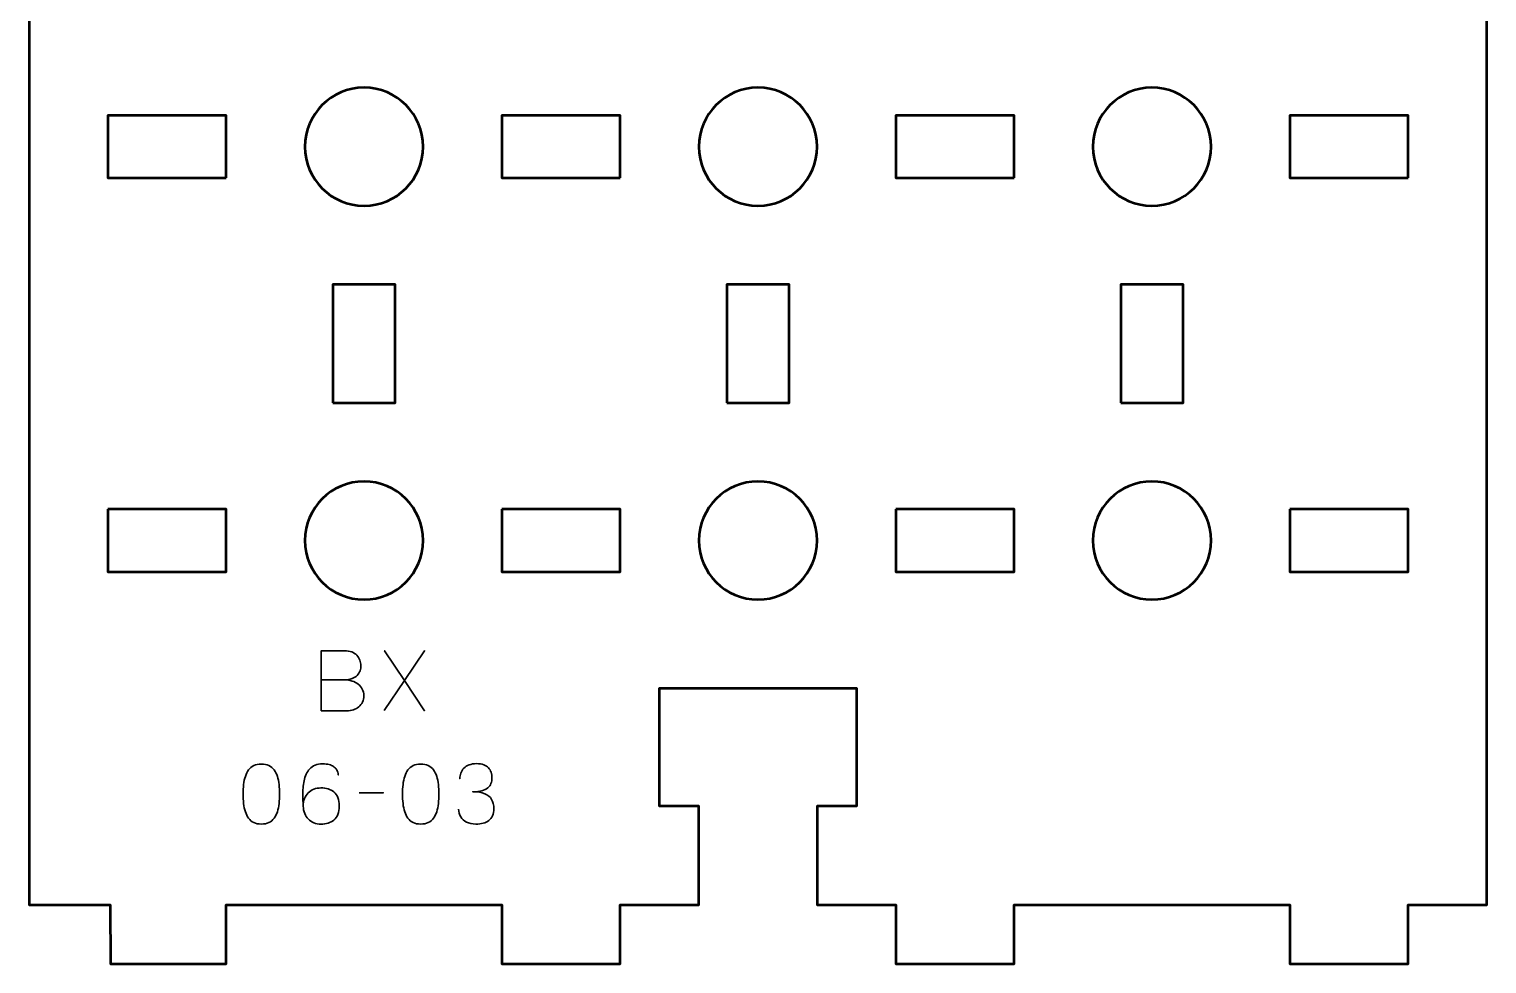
# Model space of a CAD drawing. Header units: centimetres. Extents: x -24.2 to 3.2, y -28.5 to 40.7.
# Drawn here: x -13.2 to -5.8, y -0.15 to 4.6 of the extents above; entities that cross this region are included whole.
import ezdxf

# ---------------------------------------------------------------- set-up
doc = ezdxf.new("R2010")
doc.units = ezdxf.units.CM
doc.header["$MEASUREMENT"] = 0
doc.layers.add('Layer 1', color=7, linetype='Continuous')

msp = doc.modelspace()

# ---------------------------------------------------------------- linework, layer by layer
at = {"layer": 'Layer 1', "color": 250, "lineweight": 53}
for points, knots in [([(-6.20006, 0.14999), (-6.20006, 0.14999), (-6.20006, 0.15), (-6.20006, 0.15), (-6.20006, 0.15), (-6.20006, 0.15), (-6.20006, -0.15), (-6.20006, -0.15), (-6.20006, -0.15), (-6.20006, -0.15), (-6.80006, -0.15), (-6.80006, -0.15), (-6.80006, -0.15), (-6.80006, -0.15), (-6.80006, 0.15), (-6.80006, 0.15), (-6.80006, 0.15), (-6.80006, 0.15), (-8.20006, 0.15), (-8.20006, 0.15), (-8.20006, 0.15), (-8.20006, 0.15), (-8.20006, -0.15), (-8.20006, -0.15), (-8.20006, -0.15), (-8.20006, -0.15), (-8.80006, -0.15), (-8.80006, -0.15), (-8.80006, -0.15), (-8.80006, -0.15), (-8.80006, 0.15), (-8.80006, 0.15), (-8.80006, 0.15), (-8.80006, 0.15), (-9.20006, 0.14999), (-9.20006, 0.14999), (-9.20006, 0.14999), (-9.20006, 0.14999), (-9.20006, 0.65), (-9.20006, 0.65), (-9.20006, 0.65), (-9.20006, 0.65), (-9.00006, 0.65001), (-9.00006, 0.65001), (-9.00006, 0.65001), (-9.00006, 0.65001), (-9.00006, 1.25), (-9.00006, 1.25), (-9.00006, 1.25), (-9.00006, 1.25), (-10.00005, 1.25), (-10.00005, 1.25), (-10.00005, 1.25), (-10.00005, 1.25), (-10.00005, 0.65001), (-10.00005, 0.65001), (-10.00005, 0.65001), (-10.00005, 0.65001), (-9.80005, 0.65), (-9.80005, 0.65), (-9.80005, 0.65), (-9.80005, 0.65), (-9.80005, 0.15), (-9.80005, 0.15), (-9.80005, 0.15), (-9.80005, 0.15), (-10.20005, 0.15), (-10.20005, 0.15), (-10.20005, 0.15), (-10.20005, 0.15), (-10.20005, -0.15), (-10.20005, -0.15), (-10.20005, -0.15), (-10.20005, -0.15), (-10.80005, -0.15), (-10.80005, -0.15), (-10.80005, -0.15), (-10.80005, -0.15), (-10.80005, 0.15), (-10.80005, 0.15), (-10.80005, 0.15), (-10.80005, 0.15), (-12.20005, 0.15), (-12.20005, 0.15), (-12.20005, 0.15), (-12.20005, 0.15), (-12.20005, -0.15), (-12.20005, -0.15), (-12.20005, -0.15), (-12.20005, -0.15), (-12.78755, -0.15), (-12.78755, -0.15), (-12.78755, -0.15), (-12.78755, -0.15), (-12.78792, 0.15), (-12.78792, 0.15), (-12.78792, 0.15), (-12.78792, 0.15), (-13.2, 0.15), (-13.2, 0.15), (-13.2, 0.15), (-13.2, 0.15), (-13.2, 9.85), (-13.2, 9.85), (-13.2, 9.85), (-13.2, 9.85), (-12.80005, 9.85001), (-12.80005, 9.85001), (-12.80005, 9.85001), (-12.80005, 9.85001), (-12.80005, 9.85), (-12.80005, 9.85), (-12.80005, 9.85), (-12.80005, 9.85), (-12.80005, 10.15), (-12.80005, 10.15), (-12.80005, 10.15), (-12.80005, 10.15), (-12.20005, 10.15), (-12.20005, 10.15), (-12.20005, 10.15), (-12.20005, 10.15), (-12.20005, 9.85), (-12.20005, 9.85), (-12.20005, 9.85), (-12.20005, 9.85), (-10.80005, 9.85), (-10.80005, 9.85), (-10.80005, 9.85), (-10.80005, 9.85), (-10.80005, 10.15), (-10.80005, 10.15), (-10.80005, 10.15), (-10.80005, 10.15), (-10.20005, 10.15), (-10.20005, 10.15), (-10.20005, 10.15), (-10.20005, 10.15), (-10.20005, 9.85), (-10.20005, 9.85), (-10.20005, 9.85), (-10.20005, 9.85), (-9.80005, 9.85001), (-9.80005, 9.85001), (-9.80005, 9.85001), (-9.80005, 9.85001), (-9.80005, 9.35), (-9.80005, 9.35), (-9.80005, 9.35), (-9.80005, 9.35), (-10.00005, 9.34999), (-10.00005, 9.34999), (-10.00005, 9.34999), (-10.00005, 9.34999), (-10.00005, 8.75), (-10.00005, 8.75), (-10.00005, 8.75), (-9.61672, 8.75), (-9.38339, 8.75), (-9.00006, 8.75), (-9.00006, 8.75), (-9.00006, 8.75), (-9.00006, 9.34999), (-9.00006, 9.34999), (-9.00006, 9.34999), (-9.00006, 9.34999), (-9.20006, 9.35), (-9.20006, 9.35), (-9.20006, 9.35), (-9.20006, 9.35), (-9.20006, 9.85), (-9.20006, 9.85), (-9.20006, 9.85), (-9.20006, 9.85), (-8.80006, 9.85), (-8.80006, 9.85), (-8.80006, 9.85), (-8.80006, 9.85), (-8.80006, 10.15), (-8.80006, 10.15), (-8.80006, 10.15), (-8.80006, 10.15), (-8.20006, 10.15), (-8.20006, 10.15), (-8.20006, 10.15), (-8.20006, 10.15), (-8.20006, 9.85), (-8.20006, 9.85), (-8.20006, 9.85), (-8.20006, 9.85), (-6.80006, 9.85), (-6.80006, 9.85), (-6.80006, 9.85), (-6.80006, 9.85), (-6.80006, 10.15), (-6.80006, 10.15), (-6.80006, 10.15), (-6.80006, 10.15), (-6.21256, 10.15), (-6.21256, 10.15), (-6.21256, 10.15), (-6.21256, 10.15), (-6.21218, 9.85), (-6.21218, 9.85), (-6.21218, 9.85), (-6.21218, 9.85), (-5.79992, 9.85), (-5.79992, 9.85), (-5.79992, 9.85), (-5.79992, 9.85), (-5.79992, 0.15), (-5.79992, 0.15), (-5.79992, 0.15), (-5.79992, 0.15), (-6.20006, 0.14999), (-6.20006, 0.14999)], [0, 0, 0, 0, 0.0185185, 0.0185185, 0.0185185, 0.0185185, 0.037037, 0.037037, 0.037037, 0.037037, 0.0555556, 0.0555556, 0.0555556, 0.0555556, 0.0740741, 0.0740741, 0.0740741, 0.0740741, 0.0925926, 0.0925926, 0.0925926, 0.0925926, 0.1111111, 0.1111111, 0.1111111, 0.1111111, 0.1296296, 0.1296296, 0.1296296, 0.1296296, 0.1481481, 0.1481481, 0.1481481, 0.1481481, 0.1666667, 0.1666667, 0.1666667, 0.1666667, 0.1851852, 0.1851852, 0.1851852, 0.1851852, 0.2037037, 0.2037037, 0.2037037, 0.2037037, 0.2222222, 0.2222222, 0.2222222, 0.2222222, 0.2407407, 0.2407407, 0.2407407, 0.2407407, 0.2592593, 0.2592593, 0.2592593, 0.2592593, 0.2777778, 0.2777778, 0.2777778, 0.2777778, 0.2962963, 0.2962963, 0.2962963, 0.2962963, 0.3148148, 0.3148148, 0.3148148, 0.3148148, 0.3333333, 0.3333333, 0.3333333, 0.3333333, 0.3518519, 0.3518519, 0.3518519, 0.3518519, 0.3703704, 0.3703704, 0.3703704, 0.3703704, 0.3888889, 0.3888889, 0.3888889, 0.3888889, 0.4074074, 0.4074074, 0.4074074, 0.4074074, 0.4259259, 0.4259259, 0.4259259, 0.4259259, 0.4444444, 0.4444444, 0.4444444, 0.4444444, 0.462963, 0.462963, 0.462963, 0.462963, 0.4814815, 0.4814815, 0.4814815, 0.4814815, 0.5, 0.5, 0.5, 0.5, 0.5185185, 0.5185185, 0.5185185, 0.5185185, 0.537037, 0.537037, 0.537037, 0.537037, 0.5555556, 0.5555556, 0.5555556, 0.5555556, 0.5740741, 0.5740741, 0.5740741, 0.5740741, 0.5925926, 0.5925926, 0.5925926, 0.5925926, 0.6111111, 0.6111111, 0.6111111, 0.6111111, 0.6296296, 0.6296296, 0.6296296, 0.6296296, 0.6481481, 0.6481481, 0.6481481, 0.6481481, 0.6666667, 0.6666667, 0.6666667, 0.6666667, 0.6851852, 0.6851852, 0.6851852, 0.6851852, 0.7037037, 0.7037037, 0.7037037, 0.7037037, 0.7222222, 0.7222222, 0.7222222, 0.7222222, 0.7407407, 0.7407407, 0.7407407, 0.7407407, 0.7592593, 0.7592593, 0.7592593, 0.7592593, 0.7777778, 0.7777778, 0.7777778, 0.7777778, 0.7962963, 0.7962963, 0.7962963, 0.7962963, 0.8148148, 0.8148148, 0.8148148, 0.8148148, 0.8333333, 0.8333333, 0.8333333, 0.8333333, 0.8518519, 0.8518519, 0.8518519, 0.8518519, 0.8703704, 0.8703704, 0.8703704, 0.8703704, 0.8888889, 0.8888889, 0.8888889, 0.8888889, 0.9074074, 0.9074074, 0.9074074, 0.9074074, 0.9259259, 0.9259259, 0.9259259, 0.9259259, 0.9444444, 0.9444444, 0.9444444, 0.9444444, 0.962963, 0.962963, 0.962963, 0.962963, 0.9814815, 0.9814815, 0.9814815, 0.9814815, 1, 1, 1, 1]), ([(-11.50005, 3.7), (-11.66571, 3.7), (-11.80005, 3.83434), (-11.80005, 4), (-11.80005, 4), (-11.80005, 4.16566), (-11.66571, 4.3), (-11.50005, 4.3), (-11.50005, 4.3), (-11.33439, 4.3), (-11.20005, 4.16566), (-11.20005, 4), (-11.20005, 4), (-11.20005, 3.83434), (-11.33439, 3.7), (-11.50005, 3.7)], [0, 0, 0, 0, 0.25, 0.25, 0.25, 0.25, 0.5, 0.5, 0.5, 0.5, 0.75, 0.75, 0.75, 0.75, 1, 1, 1, 1]), ([(-9.50006, 3.7), (-9.66571, 3.7), (-9.80005, 3.83434), (-9.80005, 4), (-9.80005, 4), (-9.80005, 4.16566), (-9.66571, 4.3), (-9.50006, 4.3), (-9.50006, 4.3), (-9.3344, 4.3), (-9.20006, 4.16566), (-9.20006, 4), (-9.20006, 4), (-9.20006, 3.83434), (-9.3344, 3.7), (-9.50006, 3.7)], [0, 0, 0, 0, 0.25, 0.25, 0.25, 0.25, 0.5, 0.5, 0.5, 0.5, 0.75, 0.75, 0.75, 0.75, 1, 1, 1, 1]), ([(-7.50006, 3.7), (-7.66572, 3.7), (-7.80006, 3.83434), (-7.80006, 4), (-7.80006, 4), (-7.80006, 4.16566), (-7.66572, 4.3), (-7.50006, 4.3), (-7.50006, 4.3), (-7.3344, 4.3), (-7.20006, 4.16566), (-7.20006, 4), (-7.20006, 4), (-7.20006, 3.83434), (-7.3344, 3.7), (-7.50006, 3.7)], [0, 0, 0, 0, 0.25, 0.25, 0.25, 0.25, 0.5, 0.5, 0.5, 0.5, 0.75, 0.75, 0.75, 0.75, 1, 1, 1, 1]), ([(-12.20005, 3.84125), (-12.20005, 3.84125), (-12.80005, 3.84125), (-12.80005, 3.84125), (-12.80005, 3.84125), (-12.80005, 3.84125), (-12.80005, 4.15875), (-12.80005, 4.15875), (-12.80005, 4.15875), (-12.80005, 4.15875), (-12.20005, 4.15875), (-12.20005, 4.15875), (-12.20005, 4.15875), (-12.20005, 4.15875), (-12.20005, 3.84125), (-12.20005, 3.84125)], [0, 0, 0, 0, 0.25, 0.25, 0.25, 0.25, 0.5, 0.5, 0.5, 0.5, 0.75, 0.75, 0.75, 0.75, 1, 1, 1, 1]), ([(-10.20005, 3.84125), (-10.20005, 3.84125), (-10.80005, 3.84125), (-10.80005, 3.84125), (-10.80005, 3.84125), (-10.80005, 3.84125), (-10.80005, 4.15875), (-10.80005, 4.15875), (-10.80005, 4.15875), (-10.80005, 4.15875), (-10.20005, 4.15875), (-10.20005, 4.15875), (-10.20005, 4.15875), (-10.20005, 4.15875), (-10.20005, 3.84125), (-10.20005, 3.84125)], [0, 0, 0, 0, 0.25, 0.25, 0.25, 0.25, 0.5, 0.5, 0.5, 0.5, 0.75, 0.75, 0.75, 0.75, 1, 1, 1, 1]), ([(-8.20006, 3.84125), (-8.20006, 3.84125), (-8.80006, 3.84125), (-8.80006, 3.84125), (-8.80006, 3.84125), (-8.80006, 3.84125), (-8.80006, 4.15875), (-8.80006, 4.15875), (-8.80006, 4.15875), (-8.80006, 4.15875), (-8.20006, 4.15875), (-8.20006, 4.15875), (-8.20006, 4.15875), (-8.20006, 4.15875), (-8.20006, 3.84125), (-8.20006, 3.84125)], [0, 0, 0, 0, 0.25, 0.25, 0.25, 0.25, 0.5, 0.5, 0.5, 0.5, 0.75, 0.75, 0.75, 0.75, 1, 1, 1, 1]), ([(-6.20006, 3.84125), (-6.20006, 3.84125), (-6.80006, 3.84125), (-6.80006, 3.84125), (-6.80006, 3.84125), (-6.80006, 3.84125), (-6.80006, 4.15875), (-6.80006, 4.15875), (-6.80006, 4.15875), (-6.80006, 4.15875), (-6.20006, 4.15875), (-6.20006, 4.15875), (-6.20006, 4.15875), (-6.20006, 4.15875), (-6.20006, 3.84125), (-6.20006, 3.84125)], [0, 0, 0, 0, 0.25, 0.25, 0.25, 0.25, 0.5, 0.5, 0.5, 0.5, 0.75, 0.75, 0.75, 0.75, 1, 1, 1, 1]), ([(-11.6588, 2.7), (-11.6588, 2.7), (-11.6588, 3.3), (-11.6588, 3.3), (-11.6588, 3.3), (-11.6588, 3.3), (-11.3413, 3.3), (-11.3413, 3.3), (-11.3413, 3.3), (-11.3413, 3.3), (-11.3413, 2.7), (-11.3413, 2.7), (-11.3413, 2.7), (-11.3413, 2.7), (-11.6588, 2.7), (-11.6588, 2.7)], [0, 0, 0, 0, 0.25, 0.25, 0.25, 0.25, 0.5, 0.5, 0.5, 0.5, 0.75, 0.75, 0.75, 0.75, 1, 1, 1, 1]), ([(-9.6588, 2.7), (-9.6588, 2.7), (-9.6588, 3.3), (-9.6588, 3.3), (-9.6588, 3.3), (-9.6588, 3.3), (-9.3413, 3.3), (-9.3413, 3.3), (-9.3413, 3.3), (-9.3413, 3.3), (-9.3413, 2.7), (-9.3413, 2.7), (-9.3413, 2.7), (-9.3413, 2.7), (-9.6588, 2.7), (-9.6588, 2.7)], [0, 0, 0, 0, 0.25, 0.25, 0.25, 0.25, 0.5, 0.5, 0.5, 0.5, 0.75, 0.75, 0.75, 0.75, 1, 1, 1, 1]), ([(-7.6588, 2.7), (-7.6588, 2.7), (-7.6588, 3.3), (-7.6588, 3.3), (-7.6588, 3.3), (-7.6588, 3.3), (-7.3413, 3.3), (-7.3413, 3.3), (-7.3413, 3.3), (-7.3413, 3.3), (-7.3413, 2.7), (-7.3413, 2.7), (-7.3413, 2.7), (-7.3413, 2.7), (-7.6588, 2.7), (-7.6588, 2.7)], [0, 0, 0, 0, 0.25, 0.25, 0.25, 0.25, 0.5, 0.5, 0.5, 0.5, 0.75, 0.75, 0.75, 0.75, 1, 1, 1, 1]), ([(-11.50005, 2.3), (-11.33439, 2.3), (-11.20005, 2.16566), (-11.20005, 2), (-11.20005, 2), (-11.20005, 1.83434), (-11.33439, 1.7), (-11.50005, 1.7), (-11.50005, 1.7), (-11.66571, 1.7), (-11.80005, 1.83434), (-11.80005, 2), (-11.80005, 2), (-11.80005, 2.16566), (-11.66571, 2.3), (-11.50005, 2.3)], [0, 0, 0, 0, 0.25, 0.25, 0.25, 0.25, 0.5, 0.5, 0.5, 0.5, 0.75, 0.75, 0.75, 0.75, 1, 1, 1, 1]), ([(-9.50005, 2.3), (-9.3344, 2.3), (-9.20006, 2.16566), (-9.20006, 2), (-9.20006, 2), (-9.20006, 1.83434), (-9.3344, 1.7), (-9.50005, 1.7), (-9.50005, 1.7), (-9.66571, 1.7), (-9.80005, 1.83434), (-9.80005, 2), (-9.80005, 2), (-9.80005, 2.16566), (-9.66571, 2.3), (-9.50005, 2.3)], [0, 0, 0, 0, 0.25, 0.25, 0.25, 0.25, 0.5, 0.5, 0.5, 0.5, 0.75, 0.75, 0.75, 0.75, 1, 1, 1, 1]), ([(-7.50006, 2.3), (-7.3344, 2.3), (-7.20006, 2.16566), (-7.20006, 2), (-7.20006, 2), (-7.20006, 1.83434), (-7.3344, 1.7), (-7.50006, 1.7), (-7.50006, 1.7), (-7.66572, 1.7), (-7.80006, 1.83434), (-7.80006, 2), (-7.80006, 2), (-7.80006, 2.16566), (-7.66572, 2.3), (-7.50006, 2.3)], [0, 0, 0, 0, 0.25, 0.25, 0.25, 0.25, 0.5, 0.5, 0.5, 0.5, 0.75, 0.75, 0.75, 0.75, 1, 1, 1, 1]), ([(-12.80005, 2.15875), (-12.80005, 2.15875), (-12.20005, 2.15875), (-12.20005, 2.15875), (-12.20005, 2.15875), (-12.20005, 2.15875), (-12.20005, 1.84125), (-12.20005, 1.84125), (-12.20005, 1.84125), (-12.20005, 1.84125), (-12.80005, 1.84125), (-12.80005, 1.84125), (-12.80005, 1.84125), (-12.80005, 1.84125), (-12.80005, 2.15875), (-12.80005, 2.15875)], [0, 0, 0, 0, 0.25, 0.25, 0.25, 0.25, 0.5, 0.5, 0.5, 0.5, 0.75, 0.75, 0.75, 0.75, 1, 1, 1, 1]), ([(-10.80005, 2.15875), (-10.80005, 2.15875), (-10.20005, 2.15875), (-10.20005, 2.15875), (-10.20005, 2.15875), (-10.20005, 2.15875), (-10.20005, 1.84125), (-10.20005, 1.84125), (-10.20005, 1.84125), (-10.20005, 1.84125), (-10.80005, 1.84125), (-10.80005, 1.84125), (-10.80005, 1.84125), (-10.80005, 1.84125), (-10.80005, 2.15875), (-10.80005, 2.15875)], [0, 0, 0, 0, 0.25, 0.25, 0.25, 0.25, 0.5, 0.5, 0.5, 0.5, 0.75, 0.75, 0.75, 0.75, 1, 1, 1, 1]), ([(-8.80006, 2.15875), (-8.80006, 2.15875), (-8.20006, 2.15875), (-8.20006, 2.15875), (-8.20006, 2.15875), (-8.20006, 2.15875), (-8.20006, 1.84125), (-8.20006, 1.84125), (-8.20006, 1.84125), (-8.20006, 1.84125), (-8.80006, 1.84125), (-8.80006, 1.84125), (-8.80006, 1.84125), (-8.80006, 1.84125), (-8.80006, 2.15875), (-8.80006, 2.15875)], [0, 0, 0, 0, 0.25, 0.25, 0.25, 0.25, 0.5, 0.5, 0.5, 0.5, 0.75, 0.75, 0.75, 0.75, 1, 1, 1, 1]), ([(-6.80006, 2.15875), (-6.80006, 2.15875), (-6.20006, 2.15875), (-6.20006, 2.15875), (-6.20006, 2.15875), (-6.20006, 2.15875), (-6.20006, 1.84125), (-6.20006, 1.84125), (-6.20006, 1.84125), (-6.20006, 1.84125), (-6.80006, 1.84125), (-6.80006, 1.84125), (-6.80006, 1.84125), (-6.80006, 1.84125), (-6.80006, 2.15875), (-6.80006, 2.15875)], [0, 0, 0, 0, 0.25, 0.25, 0.25, 0.25, 0.5, 0.5, 0.5, 0.5, 0.75, 0.75, 0.75, 0.75, 1, 1, 1, 1])]:
    msp.add_open_spline(points, degree=3, knots=knots, dxfattribs=at)
at = {"layer": 'Layer 1', "color": 30, "lineweight": 35}
for points, knots in [([(-11.71746, 1.29214), (-11.71746, 1.29214), (-11.6002, 1.29214), (-11.6002, 1.29214), (-11.6002, 1.29214), (-11.58496, 1.29221), (-11.57198, 1.29432), (-11.56104, 1.29849), (-11.56104, 1.29849), (-11.55017, 1.30258), (-11.54136, 1.30815), (-11.53451, 1.31514), (-11.53451, 1.31514), (-11.52767, 1.32212), (-11.52273, 1.33002), (-11.51962, 1.33877), (-11.51962, 1.33877), (-11.51659, 1.34745), (-11.51518, 1.35648), (-11.51553, 1.36579), (-11.51553, 1.36579), (-11.51596, 1.37511), (-11.51793, 1.38414), (-11.52146, 1.39296), (-11.52146, 1.39296), (-11.52492, 1.40178), (-11.53014, 1.40975), (-11.53698, 1.41688), (-11.53698, 1.41688), (-11.54382, 1.424), (-11.55236, 1.42965), (-11.56273, 1.43381), (-11.56273, 1.43381), (-11.57311, 1.43804), (-11.58531, 1.44023), (-11.59935, 1.4403), (-11.59935, 1.4403), (-11.59935, 1.4403), (-11.71746, 1.4403), (-11.71746, 1.4403), (-11.71746, 1.4403), (-11.71746, 1.4403), (-11.71746, 1.13508), (-11.71746, 1.13508), (-11.71746, 1.13508), (-11.71746, 1.13508), (-11.5875, 1.13508), (-11.5875, 1.13508), (-11.5875, 1.13508), (-11.57536, 1.13508), (-11.56407, 1.13684), (-11.55363, 1.1403), (-11.55363, 1.1403), (-11.54319, 1.14383), (-11.53409, 1.14884), (-11.52619, 1.15554), (-11.52619, 1.15554), (-11.51835, 1.16217), (-11.51222, 1.17022), (-11.50784, 1.17974), (-11.50784, 1.17974), (-11.50347, 1.18927), (-11.50121, 1.20006), (-11.50114, 1.21213), (-11.50114, 1.21213), (-11.50142, 1.22426), (-11.50396, 1.2352), (-11.50883, 1.245), (-11.50883, 1.245), (-11.5137, 1.25481), (-11.52047, 1.26321), (-11.52922, 1.27026), (-11.52922, 1.27026), (-11.53797, 1.27725), (-11.54841, 1.28268), (-11.56041, 1.28642), (-11.56041, 1.28642), (-11.5724, 1.29016), (-11.58566, 1.29206), (-11.6002, 1.29214), (-11.6002, 1.29214), (-11.58566, 1.29206), (-11.5724, 1.29016), (-11.56041, 1.28642), (-11.56041, 1.28642), (-11.54841, 1.28268), (-11.53797, 1.27725), (-11.52922, 1.27026), (-11.52922, 1.27026), (-11.52047, 1.26321), (-11.5137, 1.25481), (-11.50883, 1.245), (-11.50883, 1.245), (-11.50396, 1.2352), (-11.50142, 1.22426), (-11.50114, 1.21213), (-11.50114, 1.21213), (-11.50121, 1.20006), (-11.50347, 1.18927), (-11.50784, 1.17974), (-11.50784, 1.17974), (-11.51222, 1.17022), (-11.51835, 1.16217), (-11.52619, 1.15554), (-11.52619, 1.15554), (-11.53409, 1.14884), (-11.54319, 1.14383), (-11.55363, 1.1403), (-11.55363, 1.1403), (-11.56407, 1.13684), (-11.57536, 1.13508), (-11.5875, 1.13508), (-11.5875, 1.13508), (-11.5875, 1.13508), (-11.71746, 1.13508), (-11.71746, 1.13508), (-11.71746, 1.13508), (-11.71746, 1.13508), (-11.71746, 1.4403), (-11.71746, 1.4403), (-11.71746, 1.4403), (-11.71746, 1.4403), (-11.59935, 1.4403), (-11.59935, 1.4403), (-11.59935, 1.4403), (-11.58531, 1.44023), (-11.57311, 1.43804), (-11.56273, 1.43381), (-11.56273, 1.43381), (-11.55236, 1.42965), (-11.54382, 1.424), (-11.53698, 1.41688), (-11.53698, 1.41688), (-11.53014, 1.40975), (-11.52492, 1.40178), (-11.52146, 1.39296), (-11.52146, 1.39296), (-11.51793, 1.38414), (-11.51596, 1.37511), (-11.51553, 1.36579), (-11.51553, 1.36579), (-11.51518, 1.35648), (-11.51659, 1.34745), (-11.51962, 1.33877), (-11.51962, 1.33877), (-11.52273, 1.33002), (-11.52767, 1.32212), (-11.53451, 1.31514), (-11.53451, 1.31514), (-11.54136, 1.30815), (-11.55017, 1.30258), (-11.56104, 1.29849), (-11.56104, 1.29849), (-11.57198, 1.29432), (-11.58496, 1.29221), (-11.6002, 1.29214), (-11.6002, 1.29214), (-11.6002, 1.29214), (-11.71746, 1.29214), (-11.71746, 1.29214)], [0, 0, 0, 0, 0.025, 0.025, 0.025, 0.025, 0.05, 0.05, 0.05, 0.05, 0.075, 0.075, 0.075, 0.075, 0.1, 0.1, 0.1, 0.1, 0.125, 0.125, 0.125, 0.125, 0.15, 0.15, 0.15, 0.15, 0.175, 0.175, 0.175, 0.175, 0.2, 0.2, 0.2, 0.2, 0.225, 0.225, 0.225, 0.225, 0.25, 0.25, 0.25, 0.25, 0.275, 0.275, 0.275, 0.275, 0.3, 0.3, 0.3, 0.3, 0.325, 0.325, 0.325, 0.325, 0.35, 0.35, 0.35, 0.35, 0.375, 0.375, 0.375, 0.375, 0.4, 0.4, 0.4, 0.4, 0.425, 0.425, 0.425, 0.425, 0.45, 0.45, 0.45, 0.45, 0.475, 0.475, 0.475, 0.475, 0.5, 0.5, 0.5, 0.5, 0.525, 0.525, 0.525, 0.525, 0.55, 0.55, 0.55, 0.55, 0.575, 0.575, 0.575, 0.575, 0.6, 0.6, 0.6, 0.6, 0.625, 0.625, 0.625, 0.625, 0.65, 0.65, 0.65, 0.65, 0.675, 0.675, 0.675, 0.675, 0.7, 0.7, 0.7, 0.7, 0.725, 0.725, 0.725, 0.725, 0.75, 0.75, 0.75, 0.75, 0.775, 0.775, 0.775, 0.775, 0.8, 0.8, 0.8, 0.8, 0.825, 0.825, 0.825, 0.825, 0.85, 0.85, 0.85, 0.85, 0.875, 0.875, 0.875, 0.875, 0.9, 0.9, 0.9, 0.9, 0.925, 0.925, 0.925, 0.925, 0.95, 0.95, 0.95, 0.95, 0.975, 0.975, 0.975, 0.975, 1, 1, 1, 1]), ([(-11.397, 1.1372), (-11.397, 1.1372), (-11.29455, 1.28875), (-11.29455, 1.28875), (-11.29455, 1.28875), (-11.29455, 1.28875), (-11.39531, 1.4403), (-11.39531, 1.4403), (-11.39531, 1.4403), (-11.39531, 1.4403), (-11.29455, 1.28875), (-11.29455, 1.28875), (-11.29455, 1.28875), (-11.29455, 1.28875), (-11.19253, 1.4403), (-11.19253, 1.4403), (-11.19253, 1.4403), (-11.19253, 1.4403), (-11.29455, 1.28875), (-11.29455, 1.28875), (-11.29455, 1.28875), (-11.29455, 1.28875), (-11.19253, 1.13508), (-11.19253, 1.13508), (-11.19253, 1.13508), (-11.19253, 1.13508), (-11.29455, 1.28875), (-11.29455, 1.28875), (-11.29455, 1.28875), (-11.29455, 1.28875), (-11.397, 1.1372), (-11.397, 1.1372)], [0, 0, 0, 0, 0.125, 0.125, 0.125, 0.125, 0.25, 0.25, 0.25, 0.25, 0.375, 0.375, 0.375, 0.375, 0.5, 0.5, 0.5, 0.5, 0.625, 0.625, 0.625, 0.625, 0.75, 0.75, 0.75, 0.75, 0.875, 0.875, 0.875, 0.875, 1, 1, 1, 1]), ([(-12.0212, 0.55977), (-12.00639, 0.55984), (-11.99362, 0.56245), (-11.98296, 0.56753), (-11.98296, 0.56753), (-11.97238, 0.57261), (-11.96356, 0.57988), (-11.95651, 0.58912), (-11.95651, 0.58912), (-11.94952, 0.59843), (-11.94402, 0.60944), (-11.93993, 0.62214), (-11.93993, 0.62214), (-11.9359, 0.63484), (-11.93301, 0.64874), (-11.93139, 0.66398), (-11.93139, 0.66398), (-11.92969, 0.67922), (-11.92885, 0.69524), (-11.92892, 0.71217), (-11.92892, 0.71217), (-11.92885, 0.72903), (-11.92969, 0.74505), (-11.93139, 0.76022), (-11.93139, 0.76022), (-11.93301, 0.77539), (-11.9359, 0.78936), (-11.93993, 0.80206), (-11.93993, 0.80206), (-11.94402, 0.81469), (-11.94952, 0.82569), (-11.95651, 0.83508), (-11.95651, 0.83508), (-11.96356, 0.84439), (-11.97238, 0.85166), (-11.98296, 0.85674), (-11.98296, 0.85674), (-11.99362, 0.86189), (-12.00639, 0.8645), (-12.0212, 0.86457), (-12.0212, 0.86457), (-12.03602, 0.8645), (-12.04879, 0.86189), (-12.05945, 0.85674), (-12.05945, 0.85674), (-12.07003, 0.85166), (-12.07885, 0.84439), (-12.0859, 0.83508), (-12.0859, 0.83508), (-12.09289, 0.82569), (-12.09839, 0.81469), (-12.10248, 0.80206), (-12.10248, 0.80206), (-12.10651, 0.78936), (-12.1094, 0.77539), (-12.11102, 0.76022), (-12.11102, 0.76022), (-12.11271, 0.74505), (-12.11356, 0.72903), (-12.11349, 0.71217), (-12.11349, 0.71217), (-12.11356, 0.69524), (-12.11271, 0.67922), (-12.11102, 0.66398), (-12.11102, 0.66398), (-12.1094, 0.64874), (-12.10651, 0.63484), (-12.10248, 0.62214), (-12.10248, 0.62214), (-12.09839, 0.60944), (-12.09289, 0.59843), (-12.0859, 0.58912), (-12.0859, 0.58912), (-12.07885, 0.57988), (-12.07003, 0.57261), (-12.05945, 0.56753), (-12.05945, 0.56753), (-12.04879, 0.56245), (-12.03602, 0.55984), (-12.0212, 0.55977)], [0, 0, 0, 0, 0.05, 0.05, 0.05, 0.05, 0.1, 0.1, 0.1, 0.1, 0.15, 0.15, 0.15, 0.15, 0.2, 0.2, 0.2, 0.2, 0.25, 0.25, 0.25, 0.25, 0.3, 0.3, 0.3, 0.3, 0.35, 0.35, 0.35, 0.35, 0.4, 0.4, 0.4, 0.4, 0.45, 0.45, 0.45, 0.45, 0.5, 0.5, 0.5, 0.5, 0.55, 0.55, 0.55, 0.55, 0.6, 0.6, 0.6, 0.6, 0.65, 0.65, 0.65, 0.65, 0.7, 0.7, 0.7, 0.7, 0.75, 0.75, 0.75, 0.75, 0.8, 0.8, 0.8, 0.8, 0.85, 0.85, 0.85, 0.85, 0.9, 0.9, 0.9, 0.9, 0.95, 0.95, 0.95, 0.95, 1, 1, 1, 1]), ([(-12.0212, 0.55977), (-12.00639, 0.55984), (-11.99362, 0.56245), (-11.98296, 0.56753), (-11.98296, 0.56753), (-11.97238, 0.57261), (-11.96356, 0.57988), (-11.95651, 0.58912), (-11.95651, 0.58912), (-11.94952, 0.59843), (-11.94402, 0.60944), (-11.93993, 0.62214), (-11.93993, 0.62214), (-11.9359, 0.63484), (-11.93301, 0.64874), (-11.93139, 0.66398), (-11.93139, 0.66398), (-11.92969, 0.67922), (-11.92885, 0.69524), (-11.92892, 0.71217), (-11.92892, 0.71217), (-11.92885, 0.72903), (-11.92969, 0.74505), (-11.93139, 0.76022), (-11.93139, 0.76022), (-11.93301, 0.77539), (-11.9359, 0.78936), (-11.93993, 0.80206), (-11.93993, 0.80206), (-11.94402, 0.81469), (-11.94952, 0.82569), (-11.95651, 0.83508), (-11.95651, 0.83508), (-11.96356, 0.84439), (-11.97238, 0.85166), (-11.98296, 0.85674), (-11.98296, 0.85674), (-11.99362, 0.86189), (-12.00639, 0.8645), (-12.0212, 0.86457), (-12.0212, 0.86457), (-12.03602, 0.8645), (-12.04879, 0.86189), (-12.05945, 0.85674), (-12.05945, 0.85674), (-12.07003, 0.85166), (-12.07885, 0.84439), (-12.0859, 0.83508), (-12.0859, 0.83508), (-12.09289, 0.82569), (-12.09839, 0.81469), (-12.10248, 0.80206), (-12.10248, 0.80206), (-12.10651, 0.78936), (-12.1094, 0.77539), (-12.11102, 0.76022), (-12.11102, 0.76022), (-12.11271, 0.74505), (-12.11356, 0.72903), (-12.11349, 0.71217), (-12.11349, 0.71217), (-12.11356, 0.69524), (-12.11271, 0.67922), (-12.11102, 0.66398), (-12.11102, 0.66398), (-12.1094, 0.64874), (-12.10651, 0.63484), (-12.10248, 0.62214), (-12.10248, 0.62214), (-12.09839, 0.60944), (-12.09289, 0.59843), (-12.0859, 0.58912), (-12.0859, 0.58912), (-12.07885, 0.57988), (-12.07003, 0.57261), (-12.05945, 0.56753), (-12.05945, 0.56753), (-12.04879, 0.56245), (-12.03602, 0.55984), (-12.0212, 0.55977)], [0, 0, 0, 0, 0.05, 0.05, 0.05, 0.05, 0.1, 0.1, 0.1, 0.1, 0.15, 0.15, 0.15, 0.15, 0.2, 0.2, 0.2, 0.2, 0.25, 0.25, 0.25, 0.25, 0.3, 0.3, 0.3, 0.3, 0.35, 0.35, 0.35, 0.35, 0.4, 0.4, 0.4, 0.4, 0.45, 0.45, 0.45, 0.45, 0.5, 0.5, 0.5, 0.5, 0.55, 0.55, 0.55, 0.55, 0.6, 0.6, 0.6, 0.6, 0.65, 0.65, 0.65, 0.65, 0.7, 0.7, 0.7, 0.7, 0.75, 0.75, 0.75, 0.75, 0.8, 0.8, 0.8, 0.8, 0.85, 0.85, 0.85, 0.85, 0.9, 0.9, 0.9, 0.9, 0.95, 0.95, 0.95, 0.95, 1, 1, 1, 1]), ([(-11.80869, 0.65163), (-11.80862, 0.66546), (-11.80637, 0.67795), (-11.80185, 0.68924), (-11.80185, 0.68924), (-11.79741, 0.70046), (-11.79113, 0.71012), (-11.78301, 0.71824), (-11.78301, 0.71824), (-11.77497, 0.72628), (-11.76544, 0.73249), (-11.75458, 0.73686), (-11.75458, 0.73686), (-11.74371, 0.74124), (-11.73179, 0.74342), (-11.71895, 0.7435), (-11.71895, 0.7435), (-11.70604, 0.74357), (-11.69397, 0.74194), (-11.68275, 0.7387), (-11.68275, 0.7387), (-11.67153, 0.73552), (-11.66173, 0.7303), (-11.65319, 0.7231), (-11.65319, 0.7231), (-11.64465, 0.71598), (-11.63795, 0.70652), (-11.63315, 0.69474), (-11.63315, 0.69474), (-11.62836, 0.68296), (-11.62589, 0.66864), (-11.62582, 0.65163), (-11.62582, 0.65163), (-11.62589, 0.63463), (-11.62836, 0.62031), (-11.63315, 0.60852), (-11.63315, 0.60852), (-11.63795, 0.59674), (-11.64465, 0.58729), (-11.65319, 0.58016), (-11.65319, 0.58016), (-11.66173, 0.57296), (-11.67153, 0.56774), (-11.68275, 0.56457), (-11.68275, 0.56457), (-11.69397, 0.56132), (-11.70604, 0.5597), (-11.71895, 0.55977), (-11.71895, 0.55977), (-11.73179, 0.55984), (-11.74357, 0.56203), (-11.75437, 0.5664), (-11.75437, 0.5664), (-11.76509, 0.57078), (-11.7744, 0.57699), (-11.78238, 0.5851), (-11.78238, 0.5851), (-11.79035, 0.59314), (-11.79663, 0.60281), (-11.80114, 0.6141), (-11.80114, 0.6141), (-11.80573, 0.62532), (-11.8082, 0.6378), (-11.80869, 0.65163), (-11.80869, 0.65163), (-11.80898, 0.65862), (-11.80933, 0.66694), (-11.80982, 0.67661), (-11.80982, 0.67661), (-11.81032, 0.68635), (-11.8106, 0.69693), (-11.81067, 0.70829), (-11.81067, 0.70829), (-11.81074, 0.71972), (-11.81039, 0.7315), (-11.80947, 0.74357), (-11.80947, 0.74357), (-11.80862, 0.7557), (-11.80693, 0.76763), (-11.80446, 0.77941), (-11.80446, 0.77941), (-11.80199, 0.79112), (-11.79846, 0.8022), (-11.79381, 0.81257), (-11.79381, 0.81257), (-11.78915, 0.82294), (-11.78315, 0.83211), (-11.77574, 0.84009), (-11.77574, 0.84009), (-11.76827, 0.84806), (-11.75916, 0.85434), (-11.74837, 0.85892), (-11.74837, 0.85892), (-11.73757, 0.86344), (-11.7248, 0.86577), (-11.71006, 0.86584), (-11.71006, 0.86584), (-11.69722, 0.86577), (-11.68635, 0.8645), (-11.67732, 0.86203), (-11.67732, 0.86203), (-11.66829, 0.85956), (-11.66088, 0.85624), (-11.65495, 0.85215), (-11.65495, 0.85215), (-11.6491, 0.84799), (-11.64444, 0.84347), (-11.64106, 0.83846), (-11.64106, 0.83846), (-11.63767, 0.83352), (-11.63513, 0.82851), (-11.63358, 0.8235), (-11.63358, 0.8235), (-11.63195, 0.8185), (-11.6309, 0.81384), (-11.63047, 0.80953), (-11.63047, 0.80953), (-11.6309, 0.81384), (-11.63195, 0.8185), (-11.63358, 0.8235), (-11.63358, 0.8235), (-11.63513, 0.82851), (-11.63767, 0.83352), (-11.64106, 0.83846), (-11.64106, 0.83846), (-11.64444, 0.84347), (-11.6491, 0.84799), (-11.65495, 0.85215), (-11.65495, 0.85215), (-11.66088, 0.85624), (-11.66829, 0.85956), (-11.67732, 0.86203), (-11.67732, 0.86203), (-11.68635, 0.8645), (-11.69722, 0.86577), (-11.71006, 0.86584), (-11.71006, 0.86584), (-11.7248, 0.86577), (-11.73757, 0.86344), (-11.74837, 0.85892), (-11.74837, 0.85892), (-11.75916, 0.85434), (-11.76827, 0.84806), (-11.77574, 0.84009), (-11.77574, 0.84009), (-11.78315, 0.83211), (-11.78915, 0.82294), (-11.79381, 0.81257), (-11.79381, 0.81257), (-11.79846, 0.8022), (-11.80199, 0.79112), (-11.80446, 0.77941), (-11.80446, 0.77941), (-11.80693, 0.76763), (-11.80862, 0.7557), (-11.80947, 0.74357), (-11.80947, 0.74357), (-11.81039, 0.7315), (-11.81074, 0.71972), (-11.81067, 0.70829), (-11.81067, 0.70829), (-11.8106, 0.69693), (-11.81032, 0.68635), (-11.80982, 0.67661), (-11.80982, 0.67661), (-11.80933, 0.66694), (-11.80898, 0.65862), (-11.80869, 0.65163), (-11.80869, 0.65163), (-11.8082, 0.6378), (-11.80573, 0.62532), (-11.80114, 0.6141), (-11.80114, 0.6141), (-11.79663, 0.60281), (-11.79035, 0.59314), (-11.78238, 0.5851), (-11.78238, 0.5851), (-11.7744, 0.57699), (-11.76509, 0.57078), (-11.75437, 0.5664), (-11.75437, 0.5664), (-11.74357, 0.56203), (-11.73179, 0.55984), (-11.71895, 0.55977), (-11.71895, 0.55977), (-11.70604, 0.5597), (-11.69397, 0.56132), (-11.68275, 0.56457), (-11.68275, 0.56457), (-11.67153, 0.56774), (-11.66173, 0.57296), (-11.65319, 0.58016), (-11.65319, 0.58016), (-11.64465, 0.58729), (-11.63795, 0.59674), (-11.63315, 0.60852), (-11.63315, 0.60852), (-11.62836, 0.62031), (-11.62589, 0.63463), (-11.62582, 0.65163), (-11.62582, 0.65163), (-11.62589, 0.66864), (-11.62836, 0.68296), (-11.63315, 0.69474), (-11.63315, 0.69474), (-11.63795, 0.70652), (-11.64465, 0.71598), (-11.65319, 0.7231), (-11.65319, 0.7231), (-11.66173, 0.7303), (-11.67153, 0.73552), (-11.68275, 0.7387), (-11.68275, 0.7387), (-11.69397, 0.74194), (-11.70604, 0.74357), (-11.71895, 0.7435), (-11.71895, 0.7435), (-11.73179, 0.74342), (-11.74371, 0.74124), (-11.75458, 0.73686), (-11.75458, 0.73686), (-11.76544, 0.73249), (-11.77497, 0.72628), (-11.78301, 0.71824), (-11.78301, 0.71824), (-11.79113, 0.71012), (-11.79741, 0.70046), (-11.80185, 0.68924), (-11.80185, 0.68924), (-11.80637, 0.67795), (-11.80862, 0.66546), (-11.80869, 0.65163)], [0, 0, 0, 0, 0.0172414, 0.0172414, 0.0172414, 0.0172414, 0.0344828, 0.0344828, 0.0344828, 0.0344828, 0.0517241, 0.0517241, 0.0517241, 0.0517241, 0.0689655, 0.0689655, 0.0689655, 0.0689655, 0.0862069, 0.0862069, 0.0862069, 0.0862069, 0.1034483, 0.1034483, 0.1034483, 0.1034483, 0.1206897, 0.1206897, 0.1206897, 0.1206897, 0.137931, 0.137931, 0.137931, 0.137931, 0.1551724, 0.1551724, 0.1551724, 0.1551724, 0.1724138, 0.1724138, 0.1724138, 0.1724138, 0.1896552, 0.1896552, 0.1896552, 0.1896552, 0.2068966, 0.2068966, 0.2068966, 0.2068966, 0.2241379, 0.2241379, 0.2241379, 0.2241379, 0.2413793, 0.2413793, 0.2413793, 0.2413793, 0.2586207, 0.2586207, 0.2586207, 0.2586207, 0.2758621, 0.2758621, 0.2758621, 0.2758621, 0.2931034, 0.2931034, 0.2931034, 0.2931034, 0.3103448, 0.3103448, 0.3103448, 0.3103448, 0.3275862, 0.3275862, 0.3275862, 0.3275862, 0.3448276, 0.3448276, 0.3448276, 0.3448276, 0.362069, 0.362069, 0.362069, 0.362069, 0.3793103, 0.3793103, 0.3793103, 0.3793103, 0.3965517, 0.3965517, 0.3965517, 0.3965517, 0.4137931, 0.4137931, 0.4137931, 0.4137931, 0.4310345, 0.4310345, 0.4310345, 0.4310345, 0.4482759, 0.4482759, 0.4482759, 0.4482759, 0.4655172, 0.4655172, 0.4655172, 0.4655172, 0.4827586, 0.4827586, 0.4827586, 0.4827586, 0.5, 0.5, 0.5, 0.5, 0.5172414, 0.5172414, 0.5172414, 0.5172414, 0.5344828, 0.5344828, 0.5344828, 0.5344828, 0.5517241, 0.5517241, 0.5517241, 0.5517241, 0.5689655, 0.5689655, 0.5689655, 0.5689655, 0.5862069, 0.5862069, 0.5862069, 0.5862069, 0.6034483, 0.6034483, 0.6034483, 0.6034483, 0.6206897, 0.6206897, 0.6206897, 0.6206897, 0.637931, 0.637931, 0.637931, 0.637931, 0.6551724, 0.6551724, 0.6551724, 0.6551724, 0.6724138, 0.6724138, 0.6724138, 0.6724138, 0.6896552, 0.6896552, 0.6896552, 0.6896552, 0.7068966, 0.7068966, 0.7068966, 0.7068966, 0.7241379, 0.7241379, 0.7241379, 0.7241379, 0.7413793, 0.7413793, 0.7413793, 0.7413793, 0.7586207, 0.7586207, 0.7586207, 0.7586207, 0.7758621, 0.7758621, 0.7758621, 0.7758621, 0.7931034, 0.7931034, 0.7931034, 0.7931034, 0.8103448, 0.8103448, 0.8103448, 0.8103448, 0.8275862, 0.8275862, 0.8275862, 0.8275862, 0.8448276, 0.8448276, 0.8448276, 0.8448276, 0.862069, 0.862069, 0.862069, 0.862069, 0.8793103, 0.8793103, 0.8793103, 0.8793103, 0.8965517, 0.8965517, 0.8965517, 0.8965517, 0.9137931, 0.9137931, 0.9137931, 0.9137931, 0.9310345, 0.9310345, 0.9310345, 0.9310345, 0.9482759, 0.9482759, 0.9482759, 0.9482759, 0.9655172, 0.9655172, 0.9655172, 0.9655172, 0.9827586, 0.9827586, 0.9827586, 0.9827586, 1, 1, 1, 1]), ([(-11.21222, 0.55977), (-11.19741, 0.55984), (-11.18464, 0.56245), (-11.17398, 0.56753), (-11.17398, 0.56753), (-11.1634, 0.57261), (-11.15458, 0.57988), (-11.14753, 0.58912), (-11.14753, 0.58912), (-11.14054, 0.59843), (-11.13504, 0.60944), (-11.13095, 0.62214), (-11.13095, 0.62214), (-11.12692, 0.63484), (-11.12403, 0.64874), (-11.12241, 0.66398), (-11.12241, 0.66398), (-11.12071, 0.67922), (-11.11987, 0.69524), (-11.11994, 0.71217), (-11.11994, 0.71217), (-11.11987, 0.72903), (-11.12071, 0.74505), (-11.12241, 0.76022), (-11.12241, 0.76022), (-11.12403, 0.77539), (-11.12692, 0.78936), (-11.13095, 0.80206), (-11.13095, 0.80206), (-11.13504, 0.81469), (-11.14054, 0.82569), (-11.14753, 0.83508), (-11.14753, 0.83508), (-11.15458, 0.84439), (-11.1634, 0.85166), (-11.17398, 0.85674), (-11.17398, 0.85674), (-11.18464, 0.86189), (-11.19741, 0.8645), (-11.21222, 0.86457), (-11.21222, 0.86457), (-11.22704, 0.8645), (-11.23981, 0.86189), (-11.25047, 0.85674), (-11.25047, 0.85674), (-11.26105, 0.85166), (-11.26987, 0.84439), (-11.27692, 0.83508), (-11.27692, 0.83508), (-11.28391, 0.82569), (-11.28941, 0.81469), (-11.2935, 0.80206), (-11.2935, 0.80206), (-11.29753, 0.78936), (-11.30042, 0.77539), (-11.30204, 0.76022), (-11.30204, 0.76022), (-11.30373, 0.74505), (-11.30458, 0.72903), (-11.30451, 0.71217), (-11.30451, 0.71217), (-11.30458, 0.69524), (-11.30373, 0.67922), (-11.30204, 0.66398), (-11.30204, 0.66398), (-11.30042, 0.64874), (-11.29753, 0.63484), (-11.2935, 0.62214), (-11.2935, 0.62214), (-11.28941, 0.60944), (-11.28391, 0.59843), (-11.27692, 0.58912), (-11.27692, 0.58912), (-11.26987, 0.57988), (-11.26105, 0.57261), (-11.25047, 0.56753), (-11.25047, 0.56753), (-11.23981, 0.56245), (-11.22704, 0.55984), (-11.21222, 0.55977)], [0, 0, 0, 0, 0.05, 0.05, 0.05, 0.05, 0.1, 0.1, 0.1, 0.1, 0.15, 0.15, 0.15, 0.15, 0.2, 0.2, 0.2, 0.2, 0.25, 0.25, 0.25, 0.25, 0.3, 0.3, 0.3, 0.3, 0.35, 0.35, 0.35, 0.35, 0.4, 0.4, 0.4, 0.4, 0.45, 0.45, 0.45, 0.45, 0.5, 0.5, 0.5, 0.5, 0.55, 0.55, 0.55, 0.55, 0.6, 0.6, 0.6, 0.6, 0.65, 0.65, 0.65, 0.65, 0.7, 0.7, 0.7, 0.7, 0.75, 0.75, 0.75, 0.75, 0.8, 0.8, 0.8, 0.8, 0.85, 0.85, 0.85, 0.85, 0.9, 0.9, 0.9, 0.9, 0.95, 0.95, 0.95, 0.95, 1, 1, 1, 1]), ([(-11.21222, 0.55977), (-11.19741, 0.55984), (-11.18464, 0.56245), (-11.17398, 0.56753), (-11.17398, 0.56753), (-11.1634, 0.57261), (-11.15458, 0.57988), (-11.14753, 0.58912), (-11.14753, 0.58912), (-11.14054, 0.59843), (-11.13504, 0.60944), (-11.13095, 0.62214), (-11.13095, 0.62214), (-11.12692, 0.63484), (-11.12403, 0.64874), (-11.12241, 0.66398), (-11.12241, 0.66398), (-11.12071, 0.67922), (-11.11987, 0.69524), (-11.11994, 0.71217), (-11.11994, 0.71217), (-11.11987, 0.72903), (-11.12071, 0.74505), (-11.12241, 0.76022), (-11.12241, 0.76022), (-11.12403, 0.77539), (-11.12692, 0.78936), (-11.13095, 0.80206), (-11.13095, 0.80206), (-11.13504, 0.81469), (-11.14054, 0.82569), (-11.14753, 0.83508), (-11.14753, 0.83508), (-11.15458, 0.84439), (-11.1634, 0.85166), (-11.17398, 0.85674), (-11.17398, 0.85674), (-11.18464, 0.86189), (-11.19741, 0.8645), (-11.21222, 0.86457), (-11.21222, 0.86457), (-11.22704, 0.8645), (-11.23981, 0.86189), (-11.25047, 0.85674), (-11.25047, 0.85674), (-11.26105, 0.85166), (-11.26987, 0.84439), (-11.27692, 0.83508), (-11.27692, 0.83508), (-11.28391, 0.82569), (-11.28941, 0.81469), (-11.2935, 0.80206), (-11.2935, 0.80206), (-11.29753, 0.78936), (-11.30042, 0.77539), (-11.30204, 0.76022), (-11.30204, 0.76022), (-11.30373, 0.74505), (-11.30458, 0.72903), (-11.30451, 0.71217), (-11.30451, 0.71217), (-11.30458, 0.69524), (-11.30373, 0.67922), (-11.30204, 0.66398), (-11.30204, 0.66398), (-11.30042, 0.64874), (-11.29753, 0.63484), (-11.2935, 0.62214), (-11.2935, 0.62214), (-11.28941, 0.60944), (-11.28391, 0.59843), (-11.27692, 0.58912), (-11.27692, 0.58912), (-11.26987, 0.57988), (-11.26105, 0.57261), (-11.25047, 0.56753), (-11.25047, 0.56753), (-11.23981, 0.56245), (-11.22704, 0.55984), (-11.21222, 0.55977)], [0, 0, 0, 0, 0.05, 0.05, 0.05, 0.05, 0.1, 0.1, 0.1, 0.1, 0.15, 0.15, 0.15, 0.15, 0.2, 0.2, 0.2, 0.2, 0.25, 0.25, 0.25, 0.25, 0.3, 0.3, 0.3, 0.3, 0.35, 0.35, 0.35, 0.35, 0.4, 0.4, 0.4, 0.4, 0.45, 0.45, 0.45, 0.45, 0.5, 0.5, 0.5, 0.5, 0.55, 0.55, 0.55, 0.55, 0.6, 0.6, 0.6, 0.6, 0.65, 0.65, 0.65, 0.65, 0.7, 0.7, 0.7, 0.7, 0.75, 0.75, 0.75, 0.75, 0.8, 0.8, 0.8, 0.8, 0.85, 0.85, 0.85, 0.85, 0.9, 0.9, 0.9, 0.9, 0.95, 0.95, 0.95, 0.95, 1, 1, 1, 1]), ([(-11.01961, 0.63639), (-11.01954, 0.62115), (-11.01601, 0.60789), (-11.00903, 0.59639), (-11.00903, 0.59639), (-11.00204, 0.58496), (-10.99209, 0.576), (-10.97911, 0.56958), (-10.97911, 0.56958), (-10.96613, 0.56316), (-10.95054, 0.55991), (-10.9324, 0.55977), (-10.9324, 0.55977), (-10.91879, 0.55977), (-10.90644, 0.56118), (-10.89522, 0.56414), (-10.89522, 0.56414), (-10.88407, 0.56711), (-10.87448, 0.57169), (-10.86636, 0.57797), (-10.86636, 0.57797), (-10.85825, 0.58425), (-10.85204, 0.59237), (-10.8476, 0.60224), (-10.8476, 0.60224), (-10.84322, 0.61219), (-10.84104, 0.62412), (-10.84097, 0.63809), (-10.84097, 0.63809), (-10.84089, 0.65671), (-10.8447, 0.67245), (-10.85225, 0.68522), (-10.85225, 0.68522), (-10.8598, 0.69799), (-10.87152, 0.70758), (-10.88725, 0.71414), (-10.88725, 0.71414), (-10.90298, 0.72071), (-10.92316, 0.72402), (-10.94764, 0.72402), (-10.94764, 0.72402), (-10.92937, 0.72395), (-10.91406, 0.72564), (-10.90157, 0.7291), (-10.90157, 0.7291), (-10.88915, 0.73256), (-10.87921, 0.73743), (-10.87173, 0.74378), (-10.87173, 0.74378), (-10.86425, 0.75006), (-10.85882, 0.75754), (-10.85557, 0.76614), (-10.85557, 0.76614), (-10.85225, 0.77468), (-10.85063, 0.78406), (-10.8507, 0.79429), (-10.8507, 0.79429), (-10.85063, 0.80453), (-10.85204, 0.81398), (-10.85486, 0.82273), (-10.85486, 0.82273), (-10.85762, 0.83148), (-10.86213, 0.83917), (-10.86827, 0.84573), (-10.86827, 0.84573), (-10.87441, 0.85229), (-10.88252, 0.85744), (-10.89247, 0.86111), (-10.89247, 0.86111), (-10.90249, 0.86478), (-10.9147, 0.86661), (-10.92902, 0.86668), (-10.92902, 0.86668), (-10.94327, 0.86661), (-10.95576, 0.8645), (-10.96634, 0.8604), (-10.96634, 0.8604), (-10.977, 0.85631), (-10.98574, 0.85074), (-10.9928, 0.84361), (-10.9928, 0.84361), (-10.99978, 0.83649), (-11.00501, 0.82837), (-11.00846, 0.8192), (-11.00846, 0.8192), (-11.01199, 0.81003), (-11.01368, 0.80029), (-11.01368, 0.79006), (-11.01368, 0.79006), (-11.01368, 0.80029), (-11.01199, 0.81003), (-11.00846, 0.8192), (-11.00846, 0.8192), (-11.00501, 0.82837), (-10.99978, 0.83649), (-10.9928, 0.84361), (-10.9928, 0.84361), (-10.98574, 0.85074), (-10.977, 0.85631), (-10.96634, 0.8604), (-10.96634, 0.8604), (-10.95576, 0.8645), (-10.94327, 0.86661), (-10.92902, 0.86668), (-10.92902, 0.86668), (-10.9147, 0.86661), (-10.90249, 0.86478), (-10.89247, 0.86111), (-10.89247, 0.86111), (-10.88252, 0.85744), (-10.87441, 0.85229), (-10.86827, 0.84573), (-10.86827, 0.84573), (-10.86213, 0.83917), (-10.85762, 0.83148), (-10.85486, 0.82273), (-10.85486, 0.82273), (-10.85204, 0.81398), (-10.85063, 0.80453), (-10.8507, 0.79429), (-10.8507, 0.79429), (-10.85063, 0.78406), (-10.85225, 0.77468), (-10.85557, 0.76614), (-10.85557, 0.76614), (-10.85882, 0.75754), (-10.86425, 0.75006), (-10.87173, 0.74378), (-10.87173, 0.74378), (-10.87921, 0.73743), (-10.88915, 0.73256), (-10.90157, 0.7291), (-10.90157, 0.7291), (-10.91406, 0.72564), (-10.92937, 0.72395), (-10.94764, 0.72402), (-10.94764, 0.72402), (-10.92316, 0.72402), (-10.90298, 0.72071), (-10.88725, 0.71414), (-10.88725, 0.71414), (-10.87152, 0.70758), (-10.8598, 0.69799), (-10.85225, 0.68522), (-10.85225, 0.68522), (-10.8447, 0.67245), (-10.84089, 0.65671), (-10.84097, 0.63809), (-10.84097, 0.63809), (-10.84104, 0.62412), (-10.84322, 0.61219), (-10.8476, 0.60224), (-10.8476, 0.60224), (-10.85204, 0.59237), (-10.85825, 0.58425), (-10.86636, 0.57797), (-10.86636, 0.57797), (-10.87448, 0.57169), (-10.88407, 0.56711), (-10.89522, 0.56414), (-10.89522, 0.56414), (-10.90644, 0.56118), (-10.91879, 0.55977), (-10.9324, 0.55977), (-10.9324, 0.55977), (-10.95054, 0.55991), (-10.96613, 0.56316), (-10.97911, 0.56958), (-10.97911, 0.56958), (-10.99209, 0.576), (-11.00204, 0.58496), (-11.00903, 0.59639), (-11.00903, 0.59639), (-11.01601, 0.60789), (-11.01954, 0.62115), (-11.01961, 0.63639)], [0, 0, 0, 0, 0.0227273, 0.0227273, 0.0227273, 0.0227273, 0.0454545, 0.0454545, 0.0454545, 0.0454545, 0.0681818, 0.0681818, 0.0681818, 0.0681818, 0.0909091, 0.0909091, 0.0909091, 0.0909091, 0.1136364, 0.1136364, 0.1136364, 0.1136364, 0.1363636, 0.1363636, 0.1363636, 0.1363636, 0.1590909, 0.1590909, 0.1590909, 0.1590909, 0.1818182, 0.1818182, 0.1818182, 0.1818182, 0.2045455, 0.2045455, 0.2045455, 0.2045455, 0.2272727, 0.2272727, 0.2272727, 0.2272727, 0.25, 0.25, 0.25, 0.25, 0.2727273, 0.2727273, 0.2727273, 0.2727273, 0.2954545, 0.2954545, 0.2954545, 0.2954545, 0.3181818, 0.3181818, 0.3181818, 0.3181818, 0.3409091, 0.3409091, 0.3409091, 0.3409091, 0.3636364, 0.3636364, 0.3636364, 0.3636364, 0.3863636, 0.3863636, 0.3863636, 0.3863636, 0.4090909, 0.4090909, 0.4090909, 0.4090909, 0.4318182, 0.4318182, 0.4318182, 0.4318182, 0.4545455, 0.4545455, 0.4545455, 0.4545455, 0.4772727, 0.4772727, 0.4772727, 0.4772727, 0.5, 0.5, 0.5, 0.5, 0.5227273, 0.5227273, 0.5227273, 0.5227273, 0.5454545, 0.5454545, 0.5454545, 0.5454545, 0.5681818, 0.5681818, 0.5681818, 0.5681818, 0.5909091, 0.5909091, 0.5909091, 0.5909091, 0.6136364, 0.6136364, 0.6136364, 0.6136364, 0.6363636, 0.6363636, 0.6363636, 0.6363636, 0.6590909, 0.6590909, 0.6590909, 0.6590909, 0.6818182, 0.6818182, 0.6818182, 0.6818182, 0.7045455, 0.7045455, 0.7045455, 0.7045455, 0.7272727, 0.7272727, 0.7272727, 0.7272727, 0.75, 0.75, 0.75, 0.75, 0.7727273, 0.7727273, 0.7727273, 0.7727273, 0.7954545, 0.7954545, 0.7954545, 0.7954545, 0.8181818, 0.8181818, 0.8181818, 0.8181818, 0.8409091, 0.8409091, 0.8409091, 0.8409091, 0.8636364, 0.8636364, 0.8636364, 0.8636364, 0.8863636, 0.8863636, 0.8863636, 0.8863636, 0.9090909, 0.9090909, 0.9090909, 0.9090909, 0.9318182, 0.9318182, 0.9318182, 0.9318182, 0.9545455, 0.9545455, 0.9545455, 0.9545455, 0.9772727, 0.9772727, 0.9772727, 0.9772727, 1, 1, 1, 1]), ([(-11.52464, 0.71937), (-11.52464, 0.71937), (-11.40145, 0.71937), (-11.40145, 0.71937), (-11.40145, 0.71937), (-11.40145, 0.71937), (-11.52464, 0.71937), (-11.52464, 0.71937)], [0, 0, 0, 0, 0.5, 0.5, 0.5, 0.5, 1, 1, 1, 1])]:
    msp.add_open_spline(points, degree=3, knots=knots, dxfattribs=at)

doc.saveas('drawing.dxf')
